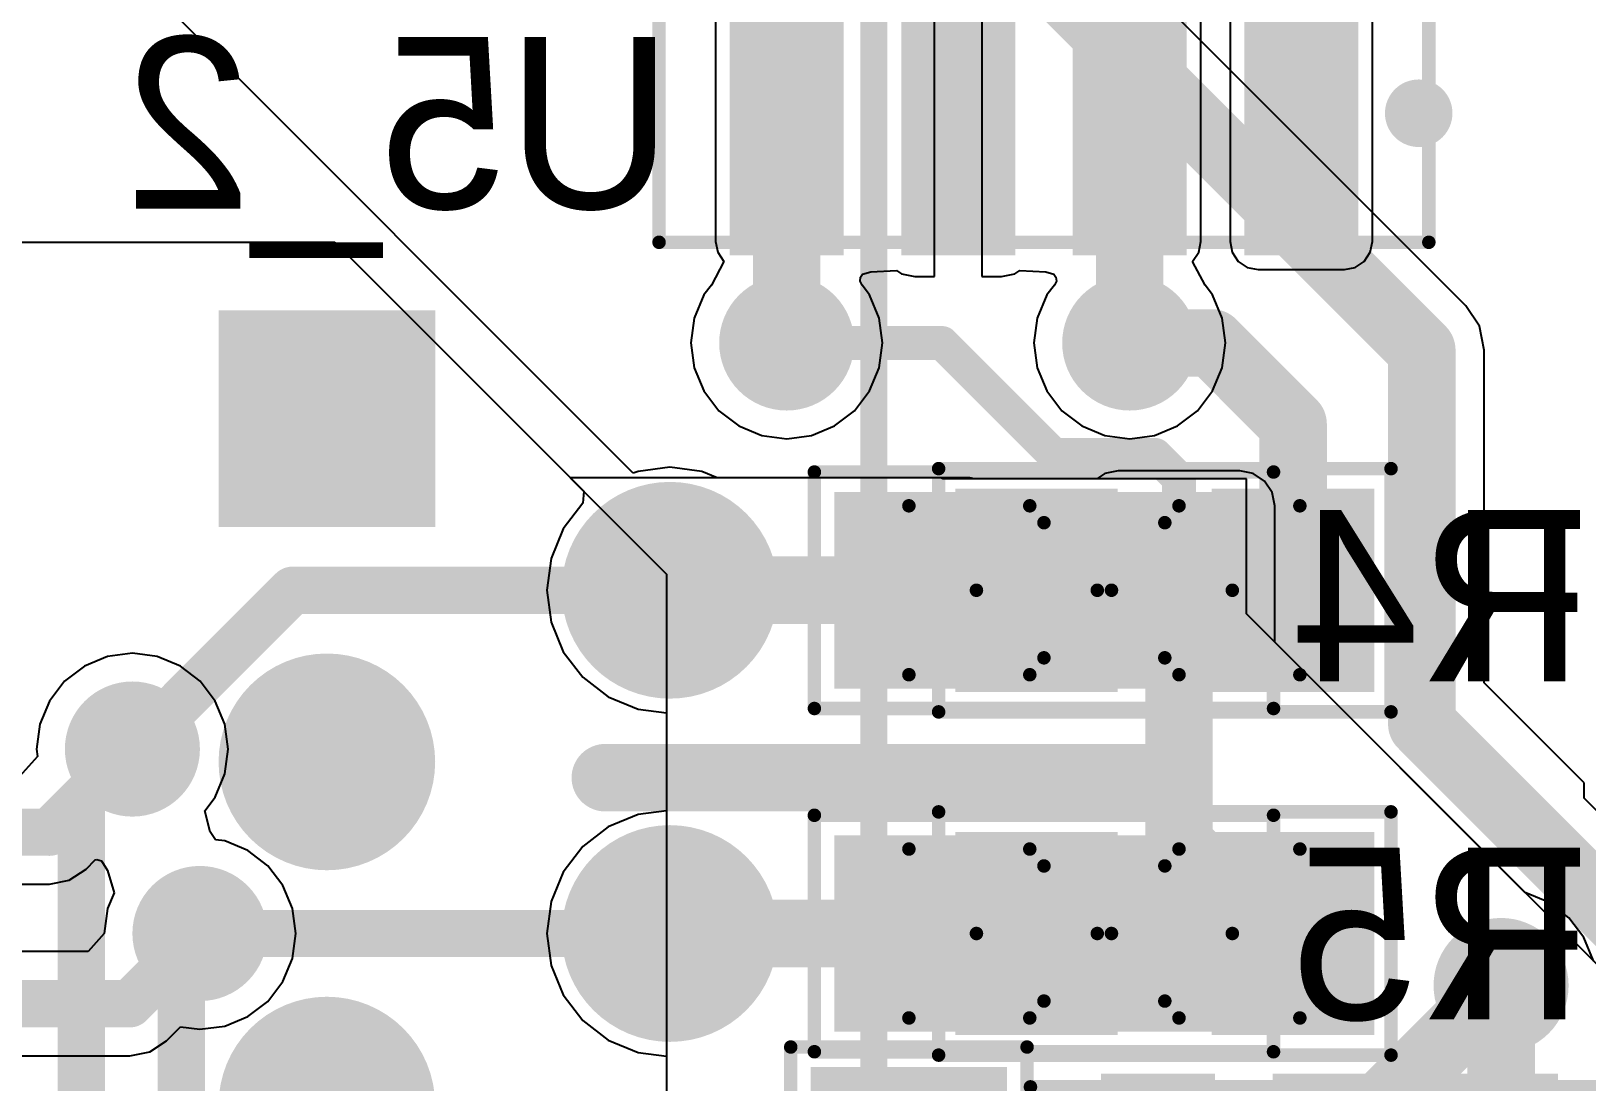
# Model space of a CAD drawing. Extents: x 5 to 126, y 30 to 120.
# Drawn here: x 41.25 to 52.77, y 83.79 to 91.56 of the extents above; entities that cross this region are included whole.
import ezdxf

# ---------------------------------------------------------------- set-up
doc = ezdxf.new("R2010")
doc.units = 0
doc.layers.get('0').update_dxf_attribs({"linetype": 'CONTINUOUS'})
for name, color, linetype in [('BOTTOMLAYER', 5, 'CONTINUOUS'), ('BOTTOMOVERLAY', 54, 'CONTINUOUS'), ('BOTTOMPASTE', 16, 'CONTINUOUS'), ('BOTTOMSOLDER', 6, 'CONTINUOUS'), ('MECHANICAL13', 56, 'CONTINUOUS'), ('MULTILAYER', 9, 'CONTINUOUS'), ('TOPLAYER', 1, 'CONTINUOUS'), ('TOPOVERLAY', 2, 'CONTINUOUS'), ('TOPPASTE', 8, 'CONTINUOUS'), ('TOPSOLDER', 216, 'CONTINUOUS')]:
    doc.layers.add(name, color=color, linetype=linetype)

# ---------------------------------------------------------------- blocks, each defined once
blk = doc.blocks.new('0805R_B_2')
at = {"layer": 'BOTTOMLAYER'}
for points in [[(-1.45, 0.625), (-1.45, -0.625), (-0.55, 0.625), (-0.55, -0.625)], [(0.55, 0.625), (0.55, -0.625), (1.45, 0.625), (1.45, -0.625)]]:
    blk.add_solid(points, dxfattribs=at)
at = {"layer": 'BOTTOMPASTE'}
for points in [[(-1.45, 0.625), (-1.45, -0.625), (-0.55, 0.625), (-0.55, -0.625)], [(0.55, 0.625), (0.55, -0.625), (1.45, 0.625), (1.45, -0.625)]]:
    blk.add_solid(points, dxfattribs=at)
at = {"layer": 'BOTTOMSOLDER'}
for points in [[(-1.552, 0.727), (-1.552, -0.727), (-0.448, 0.727), (-0.448, -0.727)], [(0.448, 0.727), (0.448, -0.727), (1.552, 0.727), (1.552, -0.727)]]:
    blk.add_solid(points, dxfattribs=at)
at = {"layer": 'MECHANICAL13', "const_width": 0.1}
for points in [[(-1.7, -0.875), (-1.7, 0.875)], [(1.7, 0.875), (-1.7, 0.875)], [(1.7, -0.875), (1.7, 0.875)], [(-1, -0.625), (-1, 0.625)], [(1, 0.625), (-1, 0.625)], [(1, -0.625), (1, 0.625)], [(0, -0.5), (0, 0.5)], [(0.5, 0), (-0.5, 0)], [(1, -0.625), (-1, -0.625)], [(1.7, -0.875), (-1.7, -0.875)]]:
    blk.add_lwpolyline(points, dxfattribs=at)
at = {"layer": 'MECHANICAL13', "const_width": 0.05}
for points in [[(-1.725, 0.875, 1), (-1.675, 0.875, 1)], [(-1.725, 0.875, 1), (-1.675, 0.875, 1)], [(1.675, 0.875, 1), (1.725, 0.875, 1)], [(1.675, 0.875, 1), (1.725, 0.875, 1)], [(-1.025, 0.625, 1), (-0.975, 0.625, 1)], [(-1.025, 0.625, 1), (-0.975, 0.625, 1)], [(0.975, 0.625, 1), (1.025, 0.625, 1)], [(0.975, 0.625, 1), (1.025, 0.625, 1)], [(-0.025, 0.5, 1), (0.025, 0.5, 1)], [(-0.525, 0, 1), (-0.475, 0, 1)], [(0.475, 0, 1), (0.525, 0, 1)], [(-0.025, -0.5, 1), (0.025, -0.5, 1)], [(-1.025, -0.625, 1), (-0.975, -0.625, 1)], [(-1.025, -0.625, 1), (-0.975, -0.625, 1)], [(0.975, -0.625, 1), (1.025, -0.625, 1)], [(0.975, -0.625, 1), (1.025, -0.625, 1)], [(-1.725, -0.875, 1), (-1.675, -0.875, 1)], [(-1.725, -0.875, 1), (-1.675, -0.875, 1)], [(1.675, -0.875, 1), (1.725, -0.875, 1)], [(1.675, -0.875, 1), (1.725, -0.875, 1)]]:
    blk.add_lwpolyline(points, format="xyb", close=True, dxfattribs=at)
blk = doc.blocks.new('0805R_B_3')
at = {"layer": 'BOTTOMLAYER'}
for points in [[(-1.45, 0.625), (-1.45, -0.625), (-0.55, 0.625), (-0.55, -0.625)], [(0.55, 0.625), (0.55, -0.625), (1.45, 0.625), (1.45, -0.625)]]:
    blk.add_solid(points, dxfattribs=at)
at = {"layer": 'BOTTOMPASTE'}
for points in [[(-1.45, 0.625), (-1.45, -0.625), (-0.55, 0.625), (-0.55, -0.625)], [(0.55, 0.625), (0.55, -0.625), (1.45, 0.625), (1.45, -0.625)]]:
    blk.add_solid(points, dxfattribs=at)
at = {"layer": 'BOTTOMSOLDER'}
for points in [[(-1.552, 0.727), (-1.552, -0.727), (-0.448, 0.727), (-0.448, -0.727)], [(0.448, 0.727), (0.448, -0.727), (1.552, 0.727), (1.552, -0.727)]]:
    blk.add_solid(points, dxfattribs=at)
at = {"layer": 'MECHANICAL13', "const_width": 0.1}
for points in [[(-1.7, 0.875), (-1.7, -0.875)], [(1.7, 0.875), (-1.7, 0.875)], [(1.7, 0.875), (1.7, -0.875)], [(-1, 0.625), (-1, -0.625)], [(1, 0.625), (-1, 0.625)], [(1, 0.625), (1, -0.625)], [(0, 0.5), (0, -0.5)], [(0.5, 0), (-0.5, 0)], [(1, -0.625), (-1, -0.625)], [(1.7, -0.875), (-1.7, -0.875)]]:
    blk.add_lwpolyline(points, dxfattribs=at)
at = {"layer": 'MECHANICAL13', "const_width": 0.05}
for points in [[(-1.725, 0.875, 1), (-1.675, 0.875, 1)], [(-1.725, 0.875, 1), (-1.675, 0.875, 1)], [(1.675, 0.875, 1), (1.725, 0.875, 1)], [(1.675, 0.875, 1), (1.725, 0.875, 1)], [(-1.025, 0.625, 1), (-0.975, 0.625, 1)], [(-1.025, 0.625, 1), (-0.975, 0.625, 1)], [(0.975, 0.625, 1), (1.025, 0.625, 1)], [(0.975, 0.625, 1), (1.025, 0.625, 1)], [(-0.025, 0.5, 1), (0.025, 0.5, 1)], [(-0.525, 0, 1), (-0.475, 0, 1)], [(0.475, 0, 1), (0.525, 0, 1)], [(-0.025, -0.5, 1), (0.025, -0.5, 1)], [(-1.025, -0.625, 1), (-0.975, -0.625, 1)], [(-1.025, -0.625, 1), (-0.975, -0.625, 1)], [(0.975, -0.625, 1), (1.025, -0.625, 1)], [(0.975, -0.625, 1), (1.025, -0.625, 1)], [(-1.725, -0.875, 1), (-1.675, -0.875, 1)], [(-1.725, -0.875, 1), (-1.675, -0.875, 1)], [(1.675, -0.875, 1), (1.725, -0.875, 1)], [(1.675, -0.875, 1), (1.725, -0.875, 1)]]:
    blk.add_lwpolyline(points, format="xyb", close=True, dxfattribs=at)
blk = doc.blocks.new('0805R_B_4')
at = {"layer": 'BOTTOMLAYER'}
for points in [[(-1.45, 0.625), (-1.45, -0.625), (-0.55, 0.625), (-0.55, -0.625)], [(0.55, 0.625), (0.55, -0.625), (1.45, 0.625), (1.45, -0.625)]]:
    blk.add_solid(points, dxfattribs=at)
at = {"layer": 'BOTTOMPASTE'}
for points in [[(-1.45, 0.625), (-1.45, -0.625), (-0.55, 0.625), (-0.55, -0.625)], [(0.55, 0.625), (0.55, -0.625), (1.45, 0.625), (1.45, -0.625)]]:
    blk.add_solid(points, dxfattribs=at)
at = {"layer": 'BOTTOMSOLDER'}
for points in [[(-1.552, 0.727), (-1.552, -0.727), (-0.448, 0.727), (-0.448, -0.727)], [(0.448, 0.727), (0.448, -0.727), (1.552, 0.727), (1.552, -0.727)]]:
    blk.add_solid(points, dxfattribs=at)
at = {"layer": 'MECHANICAL13', "const_width": 0.1}
for points in [[(-1.7, 0.875), (-1.7, -0.875)], [(1.7, 0.875), (-1.7, 0.875)], [(1.7, 0.875), (1.7, -0.875)], [(-1, 0.625), (-1, -0.625)], [(1, 0.625), (-1, 0.625)], [(1, 0.625), (1, -0.625)], [(0, 0.5), (0, -0.5)], [(0.5, 0), (-0.5, 0)], [(1, -0.625), (-1, -0.625)], [(1.7, -0.875), (-1.7, -0.875)]]:
    blk.add_lwpolyline(points, dxfattribs=at)
at = {"layer": 'MECHANICAL13', "const_width": 0.05}
for points in [[(-1.725, 0.875, 1), (-1.675, 0.875, 1)], [(-1.725, 0.875, 1), (-1.675, 0.875, 1)], [(1.675, 0.875, 1), (1.725, 0.875, 1)], [(1.675, 0.875, 1), (1.725, 0.875, 1)], [(-1.025, 0.625, 1), (-0.975, 0.625, 1)], [(-1.025, 0.625, 1), (-0.975, 0.625, 1)], [(0.975, 0.625, 1), (1.025, 0.625, 1)], [(0.975, 0.625, 1), (1.025, 0.625, 1)], [(-0.025, 0.5, 1), (0.025, 0.5, 1)], [(-0.525, 0, 1), (-0.475, 0, 1)], [(0.475, 0, 1), (0.525, 0, 1)], [(-0.025, -0.5, 1), (0.025, -0.5, 1)], [(-1.025, -0.625, 1), (-0.975, -0.625, 1)], [(-1.025, -0.625, 1), (-0.975, -0.625, 1)], [(0.975, -0.625, 1), (1.025, -0.625, 1)], [(0.975, -0.625, 1), (1.025, -0.625, 1)], [(-1.725, -0.875, 1), (-1.675, -0.875, 1)], [(-1.725, -0.875, 1), (-1.675, -0.875, 1)], [(1.675, -0.875, 1), (1.725, -0.875, 1)], [(1.675, -0.875, 1), (1.725, -0.875, 1)]]:
    blk.add_lwpolyline(points, format="xyb", close=True, dxfattribs=at)
blk = doc.blocks.new('61500814221_18')
at = {"layer": 'BOTTOMLAYER', "const_width": 0.7}
for points in [[(-3.525, 6.73, 1), (-2.825, 6.73, 1)], [(-0.985, 6.73, 1), (-0.285, 6.73, 1)], [(-2.255, 4.19, 1), (-1.555, 4.19, 1)], [(0.285, 4.19, 1), (0.985, 4.19, 1)]]:
    blk.add_lwpolyline(points, format="xyb", close=True, dxfattribs=at)
at = {"layer": 'BOTTOMLAYER'}
blk.add_solid([(-5.145, 3.49), (-3.745, 3.49), (-5.145, 4.89), (-3.745, 4.89)], dxfattribs=at)
at = {"layer": 'BOTTOMSOLDER', "const_width": 0.802}
for points in [[(-3.576, 6.73, 1), (-2.774, 6.73, 1)], [(-1.036, 6.73, 1), (-0.234, 6.73, 1)], [(-2.306, 4.19, 1), (-1.504, 4.19, 1)], [(0.234, 4.19, 1), (1.036, 4.19, 1)]]:
    blk.add_lwpolyline(points, format="xyb", close=True, dxfattribs=at)
at = {"layer": 'BOTTOMSOLDER'}
blk.add_solid([(-5.247, 3.388), (-3.643, 3.388), (-5.247, 4.992), (-3.643, 4.992)], dxfattribs=at)
at = {"layer": 'MULTILAYER', "const_width": 0.7}
for points in [[(-3.525, 6.73, 1), (-2.825, 6.73, 1)], [(-0.985, 6.73, 1), (-0.285, 6.73, 1)], [(-2.255, 4.19, 1), (-1.555, 4.19, 1)], [(0.285, 4.19, 1), (0.985, 4.19, 1)]]:
    blk.add_lwpolyline(points, format="xyb", close=True, dxfattribs=at)
at = {"layer": 'MULTILAYER'}
blk.add_solid([(-5.145, 3.49), (-3.745, 3.49), (-5.145, 4.89), (-3.745, 4.89)], dxfattribs=at)
at = {"layer": 'TOPLAYER', "const_width": 0.7}
for points in [[(-3.525, 6.73, 1), (-2.825, 6.73, 1)], [(-0.985, 6.73, 1), (-0.285, 6.73, 1)], [(-2.255, 4.19, 1), (-1.555, 4.19, 1)], [(0.285, 4.19, 1), (0.985, 4.19, 1)]]:
    blk.add_lwpolyline(points, format="xyb", close=True, dxfattribs=at)
at = {"layer": 'TOPLAYER'}
blk.add_solid([(-5.145, 3.49), (-3.745, 3.49), (-5.145, 4.89), (-3.745, 4.89)], dxfattribs=at)
at = {"layer": 'TOPOVERLAY', "const_width": 0.2}
blk.add_lwpolyline([(7.9, 8.24), (-7.9, 8.24)], dxfattribs=at)
at = {"layer": 'TOPSOLDER', "const_width": 0.802}
for points in [[(-3.576, 6.73, 1), (-2.774, 6.73, 1)], [(-1.036, 6.73, 1), (-0.234, 6.73, 1)], [(-2.306, 4.19, 1), (-1.504, 4.19, 1)], [(0.234, 4.19, 1), (1.036, 4.19, 1)]]:
    blk.add_lwpolyline(points, format="xyb", close=True, dxfattribs=at)
at = {"layer": 'TOPSOLDER'}
blk.add_solid([(-5.247, 3.388), (-3.643, 3.388), (-5.247, 4.992), (-3.643, 4.992)], dxfattribs=at)
blk = doc.blocks.new('0805FB_58')
at = {"layer": 'MECHANICAL13', "const_width": 0.1}
for points in [[(-1.675, 0.9), (1.675, 0.9)], [(-1.675, -0.9), (-1.675, 0.9)], [(1.675, -0.9), (1.675, 0.9)], [(-1, 0.625), (1, 0.625)], [(-1, -0.625), (-1, 0.625)], [(1, -0.625), (1, 0.625)], [(0, -0.5), (0, 0.5)], [(-0.5, 0), (0.5, 0)], [(-1, -0.625), (1, -0.625)], [(-1.675, -0.9), (1.675, -0.9)]]:
    blk.add_lwpolyline(points, dxfattribs=at)
at = {"layer": 'MECHANICAL13', "const_width": 0.05}
for points in [[(-1.7, 0.9, 1), (-1.65, 0.9, 1)], [(-1.7, 0.9, 1), (-1.65, 0.9, 1)], [(1.65, 0.9, 1), (1.7, 0.9, 1)], [(1.65, 0.9, 1), (1.7, 0.9, 1)], [(-1.025, 0.625, 1), (-0.975, 0.625, 1)], [(-1.025, 0.625, 1), (-0.975, 0.625, 1)], [(0.975, 0.625, 1), (1.025, 0.625, 1)], [(0.975, 0.625, 1), (1.025, 0.625, 1)], [(-0.025, 0.5, 1), (0.025, 0.5, 1)], [(-0.525, 0, 1), (-0.475, 0, 1)], [(0.475, 0, 1), (0.525, 0, 1)], [(-0.025, -0.5, 1), (0.025, -0.5, 1)], [(-1.025, -0.625, 1), (-0.975, -0.625, 1)], [(-1.025, -0.625, 1), (-0.975, -0.625, 1)], [(0.975, -0.625, 1), (1.025, -0.625, 1)], [(0.975, -0.625, 1), (1.025, -0.625, 1)], [(-1.7, -0.9, 1), (-1.65, -0.9, 1)], [(-1.7, -0.9, 1), (-1.65, -0.9, 1)], [(1.65, -0.9, 1), (1.7, -0.9, 1)], [(1.65, -0.9, 1), (1.7, -0.9, 1)]]:
    blk.add_lwpolyline(points, format="xyb", close=True, dxfattribs=at)
at = {"layer": 'TOPLAYER'}
for points in [[(-0.45, -0.65), (-0.45, 0.65), (-1.45, -0.65), (-1.45, 0.65)], [(1.45, -0.65), (1.45, 0.65), (0.45, -0.65), (0.45, 0.65)]]:
    blk.add_solid(points, dxfattribs=at)
at = {"layer": 'TOPPASTE'}
for points in [[(-0.45, -0.65), (-0.45, 0.65), (-1.45, -0.65), (-1.45, 0.65)], [(1.45, -0.65), (1.45, 0.65), (0.45, -0.65), (0.45, 0.65)]]:
    blk.add_solid(points, dxfattribs=at)
at = {"layer": 'TOPSOLDER'}
for points in [[(-0.348, -0.752), (-0.348, 0.752), (-1.552, -0.752), (-1.552, 0.752)], [(1.552, -0.752), (1.552, 0.752), (0.348, -0.752), (0.348, 0.752)]]:
    blk.add_solid(points, dxfattribs=at)
blk = doc.blocks.new('0805FB_59')
at = {"layer": 'MECHANICAL13', "const_width": 0.1}
for points in [[(-1.675, 0.9), (1.675, 0.9)], [(-1.675, -0.9), (-1.675, 0.9)], [(1.675, -0.9), (1.675, 0.9)], [(-1, 0.625), (1, 0.625)], [(-1, -0.625), (-1, 0.625)], [(1, -0.625), (1, 0.625)], [(0, -0.5), (0, 0.5)], [(-0.5, 0), (0.5, 0)], [(-1, -0.625), (1, -0.625)], [(-1.675, -0.9), (1.675, -0.9)]]:
    blk.add_lwpolyline(points, dxfattribs=at)
at = {"layer": 'MECHANICAL13', "const_width": 0.05}
for points in [[(-1.7, 0.9, 1), (-1.65, 0.9, 1)], [(-1.7, 0.9, 1), (-1.65, 0.9, 1)], [(1.65, 0.9, 1), (1.7, 0.9, 1)], [(1.65, 0.9, 1), (1.7, 0.9, 1)], [(-1.025, 0.625, 1), (-0.975, 0.625, 1)], [(-1.025, 0.625, 1), (-0.975, 0.625, 1)], [(0.975, 0.625, 1), (1.025, 0.625, 1)], [(0.975, 0.625, 1), (1.025, 0.625, 1)], [(-0.025, 0.5, 1), (0.025, 0.5, 1)], [(-0.525, 0, 1), (-0.475, 0, 1)], [(0.475, 0, 1), (0.525, 0, 1)], [(-0.025, -0.5, 1), (0.025, -0.5, 1)], [(-1.025, -0.625, 1), (-0.975, -0.625, 1)], [(-1.025, -0.625, 1), (-0.975, -0.625, 1)], [(0.975, -0.625, 1), (1.025, -0.625, 1)], [(0.975, -0.625, 1), (1.025, -0.625, 1)], [(-1.7, -0.9, 1), (-1.65, -0.9, 1)], [(-1.7, -0.9, 1), (-1.65, -0.9, 1)], [(1.65, -0.9, 1), (1.7, -0.9, 1)], [(1.65, -0.9, 1), (1.7, -0.9, 1)]]:
    blk.add_lwpolyline(points, format="xyb", close=True, dxfattribs=at)
at = {"layer": 'TOPLAYER'}
for points in [[(-0.45, -0.65), (-0.45, 0.65), (-1.45, -0.65), (-1.45, 0.65)], [(1.45, -0.65), (1.45, 0.65), (0.45, -0.65), (0.45, 0.65)]]:
    blk.add_solid(points, dxfattribs=at)
at = {"layer": 'TOPPASTE'}
for points in [[(-0.45, -0.65), (-0.45, 0.65), (-1.45, -0.65), (-1.45, 0.65)], [(1.45, -0.65), (1.45, 0.65), (0.45, -0.65), (0.45, 0.65)]]:
    blk.add_solid(points, dxfattribs=at)
at = {"layer": 'TOPSOLDER'}
for points in [[(-0.348, -0.752), (-0.348, 0.752), (-1.552, -0.752), (-1.552, 0.752)], [(1.552, -0.752), (1.552, 0.752), (0.348, -0.752), (0.348, 0.752)]]:
    blk.add_solid(points, dxfattribs=at)
blk = doc.blocks.new('SOIC_8_B_73')
at = {"layer": 'BOTTOMLAYER'}
for points in [[(-3.745, 2.225), (-3.745, 1.585), (-1.845, 2.225), (-1.845, 1.585)], [(1.845, 2.225), (1.845, 1.585), (3.745, 2.225), (3.745, 1.585)], [(-3.745, 0.955), (-3.745, 0.315), (-1.845, 0.955), (-1.845, 0.315)], [(1.845, 0.955), (1.845, 0.315), (3.745, 0.955), (3.745, 0.315)], [(-3.745, -0.315), (-3.745, -0.955), (-1.845, -0.315), (-1.845, -0.955)], [(1.845, -0.315), (1.845, -0.955), (3.745, -0.315), (3.745, -0.955)], [(-3.745, -1.585), (-3.745, -2.225), (-1.845, -1.585), (-1.845, -2.225)], [(1.845, -1.585), (1.845, -2.225), (3.745, -1.585), (3.745, -2.225)]]:
    blk.add_solid(points, dxfattribs=at)
at = {"layer": 'BOTTOMOVERLAY'}
for points, const_width in [([(-2.67, -2.775, 1), (-2.92, -2.775, 1)], 0.25), ([(-2.983, -2.775, 1), (-2.858, -2.775, 1)], 0.125), ([(-2.732, -2.775, 1), (-2.608, -2.775, 1)], 0.125)]:
    blk.add_lwpolyline(points, format="xyb", close=True, dxfattribs=dict(at, const_width=const_width))
at = {"layer": 'BOTTOMPASTE'}
for points in [[(-3.745, 2.225), (-3.745, 1.585), (-1.845, 2.225), (-1.845, 1.585)], [(1.845, 2.225), (1.845, 1.585), (3.745, 2.225), (3.745, 1.585)], [(-3.745, 0.955), (-3.745, 0.315), (-1.845, 0.955), (-1.845, 0.315)], [(1.845, 0.955), (1.845, 0.315), (3.745, 0.955), (3.745, 0.315)], [(-3.745, -0.315), (-3.745, -0.955), (-1.845, -0.315), (-1.845, -0.955)], [(1.845, -0.315), (1.845, -0.955), (3.745, -0.315), (3.745, -0.955)], [(-3.745, -1.585), (-3.745, -2.225), (-1.845, -1.585), (-1.845, -2.225)], [(1.845, -1.585), (1.845, -2.225), (3.745, -1.585), (3.745, -2.225)]]:
    blk.add_solid(points, dxfattribs=at)
at = {"layer": 'BOTTOMSOLDER'}
for points in [[(-3.847, 2.327), (-3.847, 1.483), (-1.743, 2.327), (-1.743, 1.483)], [(1.743, 2.327), (1.743, 1.483), (3.847, 2.327), (3.847, 1.483)], [(-3.847, 1.057), (-3.847, 0.213), (-1.743, 1.057), (-1.743, 0.213)], [(1.743, 1.057), (1.743, 0.213), (3.847, 1.057), (3.847, 0.213)], [(-3.847, -0.213), (-3.847, -1.057), (-1.743, -0.213), (-1.743, -1.057)], [(1.743, -0.213), (1.743, -1.057), (3.847, -0.213), (3.847, -1.057)], [(-3.847, -1.483), (-3.847, -2.327), (-1.743, -1.483), (-1.743, -2.327)], [(1.743, -1.483), (1.743, -2.327), (3.847, -1.483), (3.847, -2.327)]]:
    blk.add_solid(points, dxfattribs=at)
at = {"layer": 'MECHANICAL13', "const_width": 0.1}
for points in [[(-3.75, 2.85), (-3.75, -2.85)], [(-3.75, 2.85), (3.75, 2.85)], [(3.75, 2.85), (3.75, -2.85)], [(-2.03, 2.605), (-2.03, -2.605)], [(-2.03, 2.605), (2.03, 2.605)], [(2.03, 2.605), (2.03, -2.605)], [(0, 0.5), (0, -0.5)], [(-0.5, 0), (0.5, 0)], [(-2.03, -2.605), (2.03, -2.605)], [(-3.75, -2.85), (3.75, -2.85)]]:
    blk.add_lwpolyline(points, dxfattribs=at)
at = {"layer": 'MECHANICAL13'}
for points, const_width in [([(-3.775, 2.85, 1), (-3.725, 2.85, 1)], 0.05), ([(-3.775, 2.85, 1), (-3.725, 2.85, 1)], 0.05), ([(3.725, 2.85, 1), (3.775, 2.85, 1)], 0.05), ([(3.725, 2.85, 1), (3.775, 2.85, 1)], 0.05), ([(-2.055, 2.605, 1), (-2.005, 2.605, 1)], 0.05), ([(-2.055, 2.605, 1), (-2.005, 2.605, 1)], 0.05), ([(2.005, 2.605, 1), (2.055, 2.605, 1)], 0.05), ([(2.005, 2.605, 1), (2.055, 2.605, 1)], 0.05), ([(-0.025, 0.5, 1), (0.025, 0.5, 1)], 0.05), ([(-0.525, 0, 1), (-0.475, 0, 1)], 0.05), ([(0.475, 0, 1), (0.525, 0, 1)], 0.05), ([(-0.025, -0.5, 1), (0.025, -0.5, 1)], 0.05), ([(-0.58, -1.655, 1), (-1.58, -1.655, 1)], 0.1), ([(-1.605, -1.655, 1), (-1.555, -1.655, 1)], 0.05), ([(-0.605, -1.655, 1), (-0.555, -1.655, 1)], 0.05), ([(-2.055, -2.605, 1), (-2.005, -2.605, 1)], 0.05), ([(-2.055, -2.605, 1), (-2.005, -2.605, 1)], 0.05), ([(2.005, -2.605, 1), (2.055, -2.605, 1)], 0.05), ([(2.005, -2.605, 1), (2.055, -2.605, 1)], 0.05), ([(-3.775, -2.85, 1), (-3.725, -2.85, 1)], 0.05), ([(-3.775, -2.85, 1), (-3.725, -2.85, 1)], 0.05), ([(3.725, -2.85, 1), (3.775, -2.85, 1)], 0.05), ([(3.725, -2.85, 1), (3.775, -2.85, 1)], 0.05)]:
    blk.add_lwpolyline(points, format="xyb", close=True, dxfattribs=dict(at, const_width=const_width))
blk = doc.blocks.new('SOIC_8_B_80')
at = {"layer": 'BOTTOMLAYER'}
for points in [[(-3.745, 2.225), (-3.745, 1.585), (-1.845, 2.225), (-1.845, 1.585)], [(1.845, 2.225), (1.845, 1.585), (3.745, 2.225), (3.745, 1.585)], [(-3.745, 0.955), (-3.745, 0.315), (-1.845, 0.955), (-1.845, 0.315)], [(1.845, 0.955), (1.845, 0.315), (3.745, 0.955), (3.745, 0.315)], [(-3.745, -0.315), (-3.745, -0.955), (-1.845, -0.315), (-1.845, -0.955)], [(1.845, -0.315), (1.845, -0.955), (3.745, -0.315), (3.745, -0.955)], [(-3.745, -1.585), (-3.745, -2.225), (-1.845, -1.585), (-1.845, -2.225)], [(1.845, -1.585), (1.845, -2.225), (3.745, -1.585), (3.745, -2.225)]]:
    blk.add_solid(points, dxfattribs=at)
at = {"layer": 'BOTTOMOVERLAY'}
for points, const_width in [([(-2.67, -2.775, 1), (-2.92, -2.775, 1)], 0.25), ([(-2.983, -2.775, 1), (-2.858, -2.775, 1)], 0.125), ([(-2.732, -2.775, 1), (-2.608, -2.775, 1)], 0.125)]:
    blk.add_lwpolyline(points, format="xyb", close=True, dxfattribs=dict(at, const_width=const_width))
at = {"layer": 'BOTTOMPASTE'}
for points in [[(-3.745, 2.225), (-3.745, 1.585), (-1.845, 2.225), (-1.845, 1.585)], [(1.845, 2.225), (1.845, 1.585), (3.745, 2.225), (3.745, 1.585)], [(-3.745, 0.955), (-3.745, 0.315), (-1.845, 0.955), (-1.845, 0.315)], [(1.845, 0.955), (1.845, 0.315), (3.745, 0.955), (3.745, 0.315)], [(-3.745, -0.315), (-3.745, -0.955), (-1.845, -0.315), (-1.845, -0.955)], [(1.845, -0.315), (1.845, -0.955), (3.745, -0.315), (3.745, -0.955)], [(-3.745, -1.585), (-3.745, -2.225), (-1.845, -1.585), (-1.845, -2.225)], [(1.845, -1.585), (1.845, -2.225), (3.745, -1.585), (3.745, -2.225)]]:
    blk.add_solid(points, dxfattribs=at)
at = {"layer": 'BOTTOMSOLDER'}
for points in [[(-3.847, 2.327), (-3.847, 1.483), (-1.743, 2.327), (-1.743, 1.483)], [(1.743, 2.327), (1.743, 1.483), (3.847, 2.327), (3.847, 1.483)], [(-3.847, 1.057), (-3.847, 0.213), (-1.743, 1.057), (-1.743, 0.213)], [(1.743, 1.057), (1.743, 0.213), (3.847, 1.057), (3.847, 0.213)], [(-3.847, -0.213), (-3.847, -1.057), (-1.743, -0.213), (-1.743, -1.057)], [(1.743, -0.213), (1.743, -1.057), (3.847, -0.213), (3.847, -1.057)], [(-3.847, -1.483), (-3.847, -2.327), (-1.743, -1.483), (-1.743, -2.327)], [(1.743, -1.483), (1.743, -2.327), (3.847, -1.483), (3.847, -2.327)]]:
    blk.add_solid(points, dxfattribs=at)
at = {"layer": 'MECHANICAL13', "const_width": 0.1}
for points in [[(-3.75, 2.85), (-3.75, -2.85)], [(-3.75, 2.85), (3.75, 2.85)], [(3.75, 2.85), (3.75, -2.85)], [(-2.03, 2.605), (-2.03, -2.605)], [(-2.03, 2.605), (2.03, 2.605)], [(2.03, 2.605), (2.03, -2.605)], [(0, 0.5), (0, -0.5)], [(-0.5, 0), (0.5, 0)], [(-2.03, -2.605), (2.03, -2.605)], [(-3.75, -2.85), (3.75, -2.85)]]:
    blk.add_lwpolyline(points, dxfattribs=at)
at = {"layer": 'MECHANICAL13'}
for points, const_width in [([(-3.775, 2.85, 1), (-3.725, 2.85, 1)], 0.05), ([(-3.775, 2.85, 1), (-3.725, 2.85, 1)], 0.05), ([(3.725, 2.85, 1), (3.775, 2.85, 1)], 0.05), ([(3.725, 2.85, 1), (3.775, 2.85, 1)], 0.05), ([(-2.055, 2.605, 1), (-2.005, 2.605, 1)], 0.05), ([(-2.055, 2.605, 1), (-2.005, 2.605, 1)], 0.05), ([(2.005, 2.605, 1), (2.055, 2.605, 1)], 0.05), ([(2.005, 2.605, 1), (2.055, 2.605, 1)], 0.05), ([(-0.025, 0.5, 1), (0.025, 0.5, 1)], 0.05), ([(-0.525, 0, 1), (-0.475, 0, 1)], 0.05), ([(0.475, 0, 1), (0.525, 0, 1)], 0.05), ([(-0.025, -0.5, 1), (0.025, -0.5, 1)], 0.05), ([(-0.58, -1.655, 1), (-1.58, -1.655, 1)], 0.1), ([(-1.605, -1.655, 1), (-1.555, -1.655, 1)], 0.05), ([(-0.605, -1.655, 1), (-0.555, -1.655, 1)], 0.05), ([(-2.055, -2.605, 1), (-2.005, -2.605, 1)], 0.05), ([(-2.055, -2.605, 1), (-2.005, -2.605, 1)], 0.05), ([(2.005, -2.605, 1), (2.055, -2.605, 1)], 0.05), ([(2.005, -2.605, 1), (2.055, -2.605, 1)], 0.05), ([(-3.775, -2.85, 1), (-3.725, -2.85, 1)], 0.05), ([(-3.775, -2.85, 1), (-3.725, -2.85, 1)], 0.05), ([(3.725, -2.85, 1), (3.775, -2.85, 1)], 0.05), ([(3.725, -2.85, 1), (3.775, -2.85, 1)], 0.05)]:
    blk.add_lwpolyline(points, format="xyb", close=True, dxfattribs=dict(at, const_width=const_width))

msp = doc.modelspace()

# ---------------------------------------------------------------- linework, layer by layer
at = {"layer": 'BOTTOMLAYER'}
for p, q in [((45.709, 88.291), (41.25, 92.75)), ((47.94, 90.955), (47.94, 92.164)), ((48.29, 92.164), (48.29, 90.955)), ((46.318, 91.905), (46.318, 90.005)), ((49.912, 90.005), (49.912, 91.905)), ((50.128, 91.905), (50.128, 90.005)), ((51.182, 90.005), (51.182, 91.905)), ((47.94, 89.746), (47.94, 90.955)), ((48.29, 90.955), (48.29, 89.746)), ((39.128, 90), (42, 90)), ((42, 90), (43.5, 90)), ((43.5, 90), (45.342, 88.158)), ((46.318, 90.005), (46.334, 89.926)), ((49.896, 89.926), (49.912, 90.005)), ((50.128, 90.005), (50.144, 89.926)), ((51.166, 89.926), (51.182, 90.005)), ((46.334, 89.926), (46.379, 89.859)), ((49.851, 89.859), (49.896, 89.926)), ((50.144, 89.926), (50.189, 89.859)), ((51.121, 89.859), (51.166, 89.926)), ((46.379, 89.859), (46.287, 89.683)), ((47.391, 89.741), (47.406, 89.764)), ((47.406, 89.764), (47.467, 89.781)), ((47.467, 89.781), (47.658, 89.791)), ((47.658, 89.791), (47.696, 89.766)), ((47.696, 89.766), (47.795, 89.746)), ((47.795, 89.746), (47.94, 89.746)), ((48.29, 89.746), (48.435, 89.746)), ((48.435, 89.746), (48.534, 89.766)), ((48.534, 89.766), (48.572, 89.791)), ((48.572, 89.791), (48.763, 89.781)), ((48.763, 89.781), (48.824, 89.764)), ((48.824, 89.764), (48.839, 89.741)), ((49.943, 89.683), (49.851, 89.859)), ((50.189, 89.859), (50.256, 89.814)), ((50.256, 89.814), (50.335, 89.798)), ((50.335, 89.798), (50.975, 89.798)), ((50.975, 89.798), (51.054, 89.814)), ((51.054, 89.814), (51.121, 89.859)), ((46.287, 89.683), (46.231, 89.61)), ((47.388, 89.712), (47.391, 89.741)), ((47.403, 89.683), (47.388, 89.712)), ((47.459, 89.61), (47.403, 89.683)), ((48.827, 89.683), (48.771, 89.61)), ((48.842, 89.712), (48.827, 89.683)), ((48.839, 89.741), (48.842, 89.712)), ((49.999, 89.61), (49.943, 89.683)), ((46.231, 89.61), (46.16, 89.439)), ((47.53, 89.439), (47.459, 89.61)), ((48.771, 89.61), (48.7, 89.439)), ((50.07, 89.439), (49.999, 89.61)), ((46.16, 89.439), (46.136, 89.255)), ((47.554, 89.255), (47.53, 89.439)), ((48.7, 89.439), (48.676, 89.255)), ((50.094, 89.255), (50.07, 89.439)), ((46.136, 89.255), (46.16, 89.071)), ((47.53, 89.071), (47.554, 89.255)), ((48.676, 89.255), (48.7, 89.071)), ((50.07, 89.071), (50.094, 89.255)), ((46.16, 89.071), (46.231, 88.9)), ((47.459, 88.9), (47.53, 89.071)), ((48.7, 89.071), (48.771, 88.9)), ((49.999, 88.9), (50.07, 89.071)), ((46.231, 88.9), (46.343, 88.753)), ((47.347, 88.753), (47.459, 88.9)), ((48.771, 88.9), (48.883, 88.753)), ((49.887, 88.753), (49.999, 88.9)), ((46.343, 88.753), (46.49, 88.641)), ((47.2, 88.641), (47.347, 88.753)), ((48.883, 88.753), (49.03, 88.641)), ((49.74, 88.641), (49.887, 88.753)), ((46.49, 88.641), (46.661, 88.57)), ((47.029, 88.57), (47.2, 88.641)), ((49.03, 88.641), (49.201, 88.57)), ((49.569, 88.57), (49.74, 88.641)), ((46.661, 88.57), (46.845, 88.546)), ((46.845, 88.546), (47.029, 88.57)), ((49.201, 88.57), (49.385, 88.546)), ((49.385, 88.546), (49.569, 88.57)), ((47.992, 88.258), (45.242, 88.258)), ((45.242, 88.258), (45.956, 87.544)), ((45.744, 88.305), (45.709, 88.291)), ((45.98, 88.336), (45.744, 88.305)), ((46.216, 88.305), (45.98, 88.336)), ((46.329, 88.258), (46.216, 88.305)), ((47.992, 88.258), (46.329, 88.258)), ((48, 88.25), (47.992, 88.258)), ((47.993, 88.257), (47.992, 88.258)), ((48.2, 88.257), (47.993, 88.257)), ((50.25, 88.25), (48, 88.25)), ((48.236, 88.25), (48.2, 88.257)), ((49.142, 88.25), (48.236, 88.25)), ((49.201, 88.289), (49.142, 88.25)), ((49.3, 88.309), (49.201, 88.289)), ((50.2, 88.309), (49.3, 88.309)), ((50.299, 88.289), (50.2, 88.309)), ((50.25, 87.25), (50.25, 88.25)), ((50.383, 88.233), (50.299, 88.289)), ((45.342, 88.158), (45.336, 88.069)), ((50.439, 88.149), (50.383, 88.233)), ((50.459, 88.05), (50.439, 88.149)), ((45.336, 88.069), (45.191, 87.88)), ((50.459, 87.041), (50.459, 88.05)), ((45.191, 87.88), (45.1, 87.661)), ((45.1, 87.661), (45.069, 87.425)), ((45.956, 87.544), (45.956, 74.501)), ((45.069, 87.425), (45.1, 87.189)), ((53.75, 83.75), (50.25, 87.25)), ((45.1, 87.189), (45.191, 86.97)), ((52.314, 85.186), (50.459, 87.041)), ((41.645, 86.864), (41.498, 86.752)), ((41.816, 86.935), (41.645, 86.864)), ((42, 86.959), (41.816, 86.935)), ((42.184, 86.935), (42, 86.959)), ((42.355, 86.864), (42.184, 86.935)), ((42.502, 86.752), (42.355, 86.864)), ((45.191, 86.97), (45.336, 86.781)), ((41.498, 86.752), (41.386, 86.605)), ((42.614, 86.605), (42.502, 86.752)), ((45.336, 86.781), (45.524, 86.636)), ((45.524, 86.636), (45.744, 86.545)), ((41.386, 86.605), (41.315, 86.434)), ((42.685, 86.434), (42.614, 86.605)), ((45.744, 86.545), (45.956, 86.517)), ((41.315, 86.434), (41.291, 86.25)), ((42.709, 86.25), (42.685, 86.434)), ((45.956, 86.517), (45.956, 85.793)), ((41.298, 86.194), (41.142, 86.021)), ((41.291, 86.25), (41.298, 86.194)), ((42.685, 86.066), (42.709, 86.25)), ((42.614, 85.895), (42.685, 86.066)), ((42.537, 85.794), (42.614, 85.895)), ((42.576, 85.637), (42.537, 85.794)), ((45.744, 85.765), (45.524, 85.674)), ((45.956, 85.793), (45.744, 85.765)), ((42.615, 85.579), (42.576, 85.637)), ((45.524, 85.674), (45.336, 85.529)), ((42.684, 85.57), (42.615, 85.579)), ((42.855, 85.499), (42.684, 85.57)), ((43.002, 85.387), (42.855, 85.499)), ((45.336, 85.529), (45.191, 85.34)), ((41.658, 85.362), (41.725, 85.43)), ((41.725, 85.43), (41.736, 85.433)), ((41.736, 85.433), (41.771, 85.424)), ((41.771, 85.424), (41.816, 85.351)), ((43.114, 85.24), (43.002, 85.387)), ((41.385, 85.249), (41.533, 85.279)), ((41.533, 85.279), (41.658, 85.362)), ((41.816, 85.351), (41.864, 85.187)), ((45.191, 85.34), (45.1, 85.121)), ((40.939, 85.249), (41.385, 85.249)), ((41.864, 85.187), (41.815, 85.069)), ((43.185, 85.069), (43.114, 85.24)), ((52.319, 85.185), (52.314, 85.186)), ((52.49, 85.114), (52.319, 85.185)), ((41.815, 85.069), (41.791, 84.885)), ((43.209, 84.885), (43.185, 85.069)), ((45.1, 85.121), (45.069, 84.885)), ((52.637, 85.002), (52.49, 85.114)), ((52.749, 84.855), (52.637, 85.002)), ((41.791, 84.885), (41.673, 84.751)), ((43.185, 84.701), (43.209, 84.885)), ((45.069, 84.885), (45.1, 84.649)), ((52.82, 84.684), (52.749, 84.855)), ((41.673, 84.751), (40.939, 84.751)), ((43.114, 84.53), (43.185, 84.701)), ((45.1, 84.649), (45.191, 84.43)), ((43.002, 84.383), (43.114, 84.53)), ((42.855, 84.271), (43.002, 84.383)), ((45.191, 84.43), (45.336, 84.241)), ((42.684, 84.2), (42.855, 84.271)), ((45.336, 84.241), (45.524, 84.096)), ((42.253, 84.092), (42.355, 84.195)), ((42.355, 84.195), (42.5, 84.176)), ((42.5, 84.176), (42.684, 84.2)), ((41.98, 83.979), (42.128, 84.009)), ((42.128, 84.009), (42.253, 84.092)), ((45.524, 84.096), (45.744, 84.005)), ((45.744, 84.005), (45.956, 83.977)), ((40.939, 83.979), (41.98, 83.979)), ((45.956, 83.977), (45.956, 83.253))]:
    msp.add_line(p, q, dxfattribs=at)
for points, const_width in [([(50.655, 90.955), (50.655, 94.75)], 0.5), ([(48.115, 90.955), (48.115, 91.885)], 0.5), ([(46.845, 89.255), (46.845, 90.955)], 0.5), ([(49.385, 89.255), (49.385, 90.955)], 0.5), ([(45.98, 87.425), (47.75, 87.425)], 0.5), ([(49.75, 86), (49.75, 87.425)], 0.5), ([(41.385, 85.635), (42, 86.25)], 0.35), ([(45.502, 86.038), (49.712, 86.038)], 0.5), ([(49.712, 86.038), (49.75, 86)], 0.5), ([(49.75, 84.885), (49.75, 86)], 0.5), ([(39.795, 85.635), (41.385, 85.635)], 0.35), ([(41.98, 84.365), (42.5, 84.885)], 0.35), ([(42.385, 84.885), (42.5, 84.885)], 0.35), ([(45.98, 84.885), (47.75, 84.885)], 0.5), ([(52.135, 82.795), (52.135, 84.5)], 0.5), ([(39.795, 84.365), (41.98, 84.365)], 0.35)]:
    msp.add_lwpolyline(points, dxfattribs=dict(at, const_width=const_width))
for points, const_width in [([(46.72, 90.955, 1), (46.97, 90.955, 1)], 0.25), ([(47.99, 90.955, 1), (48.24, 90.955, 1)], 0.25), ([(49.26, 90.955, 1), (49.51, 90.955, 1)], 0.25), ([(50.53, 90.955, 1), (50.78, 90.955, 1)], 0.25), ([(46.595, 89.255, 1), (47.095, 89.255, 1)], 0.5), ([(49.135, 89.255, 1), (49.635, 89.255, 1)], 0.5), ([(46.72, 89.255, 1), (46.97, 89.255, 1)], 0.25), ([(49.26, 89.255, 1), (49.51, 89.255, 1)], 0.25), ([(45.855, 87.425, 1), (46.105, 87.425, 1)], 0.25), ([(47.625, 87.425, 1), (47.875, 87.425, 1)], 0.25), ([(49.625, 87.425, 1), (49.875, 87.425, 1)], 0.25), ([(41.75, 86.25, 1), (42.25, 86.25, 1)], 0.5), ([(41.912, 86.25, 1), (42.088, 86.25, 1)], 0.175), ([(45.377, 86.038, 1), (45.627, 86.038, 1)], 0.25), ([(49.587, 86.038, 1), (49.837, 86.038, 1)], 0.25), ([(49.587, 86.038, 1), (49.837, 86.038, 1)], 0.25), ([(49.625, 86, 1), (49.875, 86, 1)], 0.25), ([(49.625, 86, 1), (49.875, 86, 1)], 0.25), ([(49.625, 86, 1), (49.875, 86, 1)], 0.25), ([(41.297, 85.635, 1), (41.473, 85.635, 1)], 0.175), ([(41.297, 85.635, 1), (41.473, 85.635, 1)], 0.175), ([(42.25, 84.885, 1), (42.75, 84.885, 1)], 0.5), ([(42.297, 84.885, 1), (42.473, 84.885, 1)], 0.175), ([(42.413, 84.885, 1), (42.588, 84.885, 1)], 0.175), ([(42.413, 84.885, 1), (42.588, 84.885, 1)], 0.175), ([(45.855, 84.885, 1), (46.105, 84.885, 1)], 0.25), ([(47.625, 84.885, 1), (47.875, 84.885, 1)], 0.25), ([(49.625, 84.885, 1), (49.875, 84.885, 1)], 0.25), ([(51.885, 84.5, 1), (52.385, 84.5, 1)], 0.5), ([(52.01, 84.5, 1), (52.26, 84.5, 1)], 0.25), ([(41.893, 84.365, 1), (42.068, 84.365, 1)], 0.175), ([(41.893, 84.365, 1), (42.068, 84.365, 1)], 0.175)]:
    msp.add_lwpolyline(points, format="xyb", close=True, dxfattribs=dict(at, const_width=const_width))
at = {"layer": 'MULTILAYER', "const_width": 0.5}
for points in [[(46.595, 89.255, 1), (47.095, 89.255, 1)], [(49.135, 89.255, 1), (49.635, 89.255, 1)], [(41.75, 86.25, 1), (42.25, 86.25, 1)], [(42.25, 84.885, 1), (42.75, 84.885, 1)], [(51.885, 84.5, 1), (52.385, 84.5, 1)]]:
    msp.add_lwpolyline(points, format="xyb", close=True, dxfattribs=at)
at = {"layer": 'TOPLAYER'}
for p, q in [((51.875, 89.529), (48.077, 93.327)), ((51.975, 89.379), (51.875, 89.529)), ((51.875, 89.529), (51.875, 89.529)), ((52.01, 89.202), (51.975, 89.379)), ((52.01, 86.74), (52.01, 89.202)), ((52.75, 86), (52.01, 86.74)), ((52.75, 85.887), (52.75, 86)), ((53.415, 85.222), (52.75, 85.887))]:
    msp.add_line(p, q, dxfattribs=at)
for points, const_width in [([(47.75, 93), (51.548, 89.202)], 0.5), ([(49.385, 89.255), (49.995, 89.255)], 0.5), ([(49.995, 89.255), (50.595, 88.655)], 0.5), ([(51.548, 86.435), (51.548, 89.202)], 0.5), ([(46.845, 89.255), (47.995, 89.255)], 0.25), ([(47.995, 89.255), (48.823, 88.427)], 0.25), ([(50.595, 87.425), (50.595, 88.655)], 0.5), ([(48.823, 88.427), (49.573, 88.427)], 0.25), ([(49.573, 88.427), (49.75, 88.25)], 0.25), ([(49.75, 85.73), (49.75, 88.25)], 0.25), ([(45.98, 87.425), (48.695, 87.425)], 0.5), ([(41.622, 85.862), (43.185, 87.425)], 0.35), ([(43.185, 87.425), (45.98, 87.425)], 0.35), ([(51.548, 86.435), (53.088, 84.895)], 0.5), ([(41.622, 79.846), (41.622, 85.862)], 0.35), ([(49.75, 85.73), (50.595, 84.885)], 0.25), ([(42.362, 84.747), (42.5, 84.885)], 0.35), ([(42.5, 84.885), (45.98, 84.885)], 0.35), ([(45.98, 84.885), (48.695, 84.885)], 0.5), ([(42.362, 79.888), (42.362, 84.747)], 0.35), ([(51.135, 83.5), (52.135, 84.5)], 0.5)]:
    msp.add_lwpolyline(points, dxfattribs=dict(at, const_width=const_width))
for points, const_width in [([(46.595, 89.255, 1), (47.095, 89.255, 1)], 0.5), ([(49.135, 89.255, 1), (49.635, 89.255, 1)], 0.5), ([(49.26, 89.255, 1), (49.51, 89.255, 1)], 0.25), ([(49.87, 89.255, 1), (50.12, 89.255, 1)], 0.25), ([(49.87, 89.255, 1), (50.12, 89.255, 1)], 0.25), ([(51.423, 89.202, 1), (51.673, 89.202, 1)], 0.25), ([(51.423, 89.202, 1), (51.673, 89.202, 1)], 0.25), ([(46.783, 89.255, 1), (46.908, 89.255, 1)], 0.125), ([(47.933, 89.255, 1), (48.058, 89.255, 1)], 0.125), ([(47.933, 89.255, 1), (48.058, 89.255, 1)], 0.125), ([(50.47, 88.655, 1), (50.72, 88.655, 1)], 0.25), ([(50.47, 88.655, 1), (50.72, 88.655, 1)], 0.25), ([(48.761, 88.427, 1), (48.886, 88.427, 1)], 0.125), ([(48.761, 88.427, 1), (48.886, 88.427, 1)], 0.125), ([(49.511, 88.427, 1), (49.636, 88.427, 1)], 0.125), ([(49.511, 88.427, 1), (49.636, 88.427, 1)], 0.125), ([(49.688, 88.25, 1), (49.813, 88.25, 1)], 0.125), ([(49.688, 88.25, 1), (49.813, 88.25, 1)], 0.125), ([(45.855, 87.425, 1), (46.105, 87.425, 1)], 0.25), ([(48.57, 87.425, 1), (48.82, 87.425, 1)], 0.25), ([(50.47, 87.425, 1), (50.72, 87.425, 1)], 0.25), ([(43.098, 87.425, 1), (43.273, 87.425, 1)], 0.175), ([(43.098, 87.425, 1), (43.273, 87.425, 1)], 0.175), ([(45.892, 87.425, 1), (46.067, 87.425, 1)], 0.175), ([(41.75, 86.25, 1), (42.25, 86.25, 1)], 0.5), ([(51.423, 86.435, 1), (51.673, 86.435, 1)], 0.25), ([(51.423, 86.435, 1), (51.673, 86.435, 1)], 0.25), ([(41.534, 85.862, 1), (41.709, 85.862, 1)], 0.175), ([(41.534, 85.862, 1), (41.709, 85.862, 1)], 0.175), ([(49.688, 85.73, 1), (49.813, 85.73, 1)], 0.125), ([(49.688, 85.73, 1), (49.813, 85.73, 1)], 0.125), ([(42.25, 84.885, 1), (42.75, 84.885, 1)], 0.5), ([(42.413, 84.885, 1), (42.588, 84.885, 1)], 0.175), ([(42.413, 84.885, 1), (42.588, 84.885, 1)], 0.175), ([(45.855, 84.885, 1), (46.105, 84.885, 1)], 0.25), ([(45.892, 84.885, 1), (46.067, 84.885, 1)], 0.175), ([(48.57, 84.885, 1), (48.82, 84.885, 1)], 0.25), ([(42.274, 84.747, 1), (42.449, 84.747, 1)], 0.175), ([(42.274, 84.747, 1), (42.449, 84.747, 1)], 0.175), ([(50.533, 84.885, 1), (50.658, 84.885, 1)], 0.125), ([(51.885, 84.5, 1), (52.385, 84.5, 1)], 0.5), ([(52.01, 84.5, 1), (52.26, 84.5, 1)], 0.25)]:
    msp.add_lwpolyline(points, format="xyb", close=True, dxfattribs=dict(at, const_width=const_width))

# ---------------------------------------------------------------- block references
for name, p, rotation in [('SOIC_8_B_73', (48.75, 93.75), 90), ('61500814221_18', (39.25, 84.25), 270), ('0805R_B_4', (48.75, 87.425), 180), ('0805FB_59', (49.645, 84.885), 360), ('0805R_B_3', (48.75, 84.885), 180), ('0805R_B_2', (47.75, 82.345), 270), ('SOIC_8_B_80', (51.5, 80), 90)]:
    msp.add_blockref(name, p, dxfattribs=dict(rotation=rotation))
msp.add_blockref('0805FB_58', (49.645, 87.425))

# ---------------------------------------------------------------- texts
at = {"layer": 'BOTTOMOVERLAY', "text_generation_flag": 2}
for s, p in [('U5_2', (46, 90.25)), ('R4', (52.75, 86.75)), ('R5', (52.75, 84.25))]:
    msp.add_text(s, height=1.27, dxfattribs=at).set_placement(p)
at = {"layer": 'TOPOVERLAY'}
for s, p in [('FB1', (51.75, 86.75)), ('FB2', (51.75, 84.25))]:
    msp.add_text(s, height=1.27, dxfattribs=at).set_placement(p)

doc.saveas('drawing.dxf')
